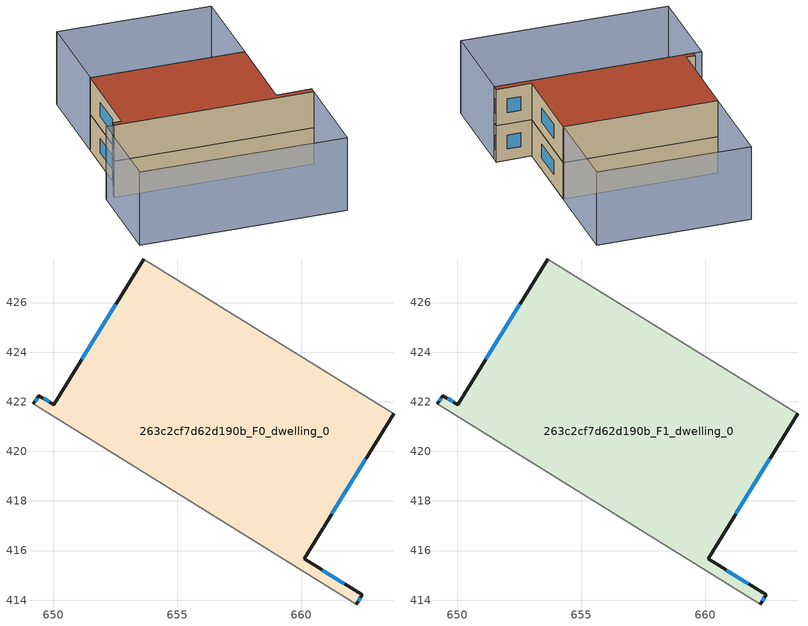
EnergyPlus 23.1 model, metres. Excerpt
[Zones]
263c2cf7d62d190b_F0_dwelling_0
 floor ground (EU_floor_Construction): 663.72,421.52 660.11,415.66 662.46,414.22 662.22,413.85 649.2,421.91 649.43,422.25 650.03,421.88 653.66,427.76 z0
 wall outside (EU_wall_Construction): 653.66,427.76 650.03,421.88 649.43,422.25 649.2,421.91 / 662.22,413.85 662.46,414.22 660.11,415.66 663.72,421.52 z0:3
 wall adiabatic (EU_wall_Construction): 649.2,421.91 662.22,413.85 / 663.72,421.52 653.66,427.76 z0:3
 window (EU_Window_Construction): 649.36,422.14 649.27,422.02 / 649.84,421.99 649.62,422.13 / 652.53,425.92 651.16,423.71 / 661.24,417.49 662.6,419.7 / 661.73,414.67 660.84,415.21 / 662.3,413.96 662.38,414.1 z0.93:2.07
263c2cf7d62d190b_F1_dwelling_0
 floor to 263c2cf7d62d190b_F0_dwelling_0 (EU_floor_Construction): 663.72,421.52 660.11,415.66 662.46,414.22 662.22,413.85 649.2,421.91 649.43,422.25 650.03,421.88 653.66,427.76 z3
 wall outside (EU_wall_Construction): 653.66,427.76 650.03,421.88 649.43,422.25 649.2,421.91 / 662.22,413.85 662.46,414.22 660.11,415.66 663.72,421.52 z3:6
 wall adiabatic (EU_wall_Construction): 649.2,421.91 662.22,413.85 / 663.72,421.52 653.66,427.76 z3:6
 window (EU_Window_Construction): 649.36,422.14 649.27,422.02 / 649.84,421.99 649.62,422.13 / 652.53,425.92 651.16,423.71 / 661.24,417.49 662.6,419.7 / 661.73,414.67 660.84,415.21 / 662.3,413.96 662.38,414.1 z3.93:5.07
 roof outside (EU_roof_Construction): 662.46,414.22 660.11,415.66 663.72,421.52 653.66,427.76 650.03,421.88 649.43,422.25 649.2,421.91 662.22,413.85 z6
shading: 648.68,422.24 662.23,413.84 / 662.23,413.84 658.38,407.62 / 658.38,407.62 644.83,416.02 / 644.83,416.02 648.68,422.24 / 657.49,433.98 667.58,427.74 / 667.58,427.74 663.72,421.52 / 663.72,421.52 653.64,427.77 / 653.64,427.77 657.49,433.98 z0:6
[Building]
EU S2 Campaign: North Axis=0; Terrain=City; Solar Distribution=FullExterior
[Site:Location]
Montreal-Trudeau.Intl.AP: Latitude=45.4667; Longitude=-73.75; Time Zone=-5; Elevation=36
[SizingPeriod:WeatherFileDays]
AnnualSizingPeriod: Begin Month=1; Begin Day of Month=1; End Month=12; End Day of Month=31; Day of Week for Start Day=Monday; Use Weather File Daylight Saving Period=No; Use Weather File Rain and Snow Indicators=No
[MATERIAL]
EU_InternalMass_Material: Roughness=MediumRough; Thickness=0.1; Conductivity=1; Density=1800; Specific Heat=900; Thermal Absorptance=0.9; Solar Absorptance=0.7; Visible Absorptance=0.7
[MATERIAL:NOMASS] Roughness=MediumRough; Thermal Absorptance=0.9; Solar Absorptance=0.7; Visible Absorptance=0.7
Name | Thermal Resistance
EU_wall_NoMass; EU_floor_NoMass | 1.36485
EU_roof_NoMass | 2.55992
[WINDOWMATERIAL:SIMPLEGLAZINGSYSTEM]
EU_Window_SimpleGlazing: UFactor=3.92339; Solar Heat Gain Coefficient=0.8; Visible Transmittance=0.8
[CONSTRUCTION]
EU_wall_Construction: EU_wall_NoMass
EU_roof_Construction: EU_roof_NoMass
EU_floor_Construction: EU_floor_NoMass
EU_Window_Construction: EU_Window_SimpleGlazing
EU_InternalMass_Construction: EU_InternalMass_Material
[ZONE] Type=1; Multiplier=1; Ceiling Height=autocalculate; Volume=264.344; Floor Area=autocalculate; Part of Total Floor Area=Yes
263c2cf7d62d190b_F0_dwelling_0; 263c2cf7d62d190b_F1_dwelling_0
[INTERNALMASS] Construction=EU_InternalMass_Construction; Surface Area=88.1147
Name | Zone or ZoneList
263c2cf7d62d190b_F0_dwelling_0_EU_InternalMass | 263c2cf7d62d190b_F0_dwelling_0
263c2cf7d62d190b_F1_dwelling_0_EU_InternalMass | 263c2cf7d62d190b_F1_dwelling_0
[OTHEREQUIPMENT] Fuel Type=Electricity; Design Level Calculation Method=Watts/Area; Power per Zone Floor Area=1; Fraction Latent=0; Fraction Radiant=0; Fraction Lost=0; Carbon Dioxide Generation Rate=0; EndUse Subcategory=EU_Step8_InternalGains
Name | Zone or ZoneList or Space or SpaceList | Schedule
EU_Step8_InternalGain_263c2cf7d62d190b_F0_dwelling_0_f000 | 263c2cf7d62d190b_F0_dwelling_0 | EU_Step8_GainSchedule_263c2cf7d62d190b_F0_dwelling_0_f000
EU_Step8_InternalGain_263c2cf7d62d190b_F1_dwelling_0_f000 | 263c2cf7d62d190b_F1_dwelling_0 | EU_Step8_GainSchedule_263c2cf7d62d190b_F1_dwelling_0_f000
[ZONEVENTILATION:DESIGNFLOWRATE] Schedule=EU_AlwaysOn; Design Flow Rate Calculation Method=AirChanges/Hour; Air Changes per Hour=0.860309; Ventilation Type=Natural; Fan Pressure Rise=0; Fan Total Efficiency=1; Constant Term Coefficient=1; Temperature Term Coefficient=0; Velocity Term Coefficient=0; Velocity Squared Term Coefficient=0; Minimum Indoor Temperature=-100; Maximum Indoor Temperature=100; Delta Temperature=-100; Minimum Outdoor Temperature=-100; Maximum Outdoor Temperature=100; Maximum Wind Speed=40
Name | Zone or ZoneList or Space or SpaceList
EU_ConstantAir_263c2cf7d62d190b_F0_dwelling_0 | 263c2cf7d62d190b_F0_dwelling_0
EU_ConstantAir_263c2cf7d62d190b_F1_dwelling_0 | 263c2cf7d62d190b_F1_dwelling_0
[HVACTEMPLATE:THERMOSTAT] Constant Heating Setpoint=20; Constant Cooling Setpoint=50
EU_HeatOnly_263c2cf7d62d190b_F0_dwelling_0; EU_HeatOnly_263c2cf7d62d190b_F1_dwelling_0
[HVACTEMPLATE:ZONE:IDEALLOADSAIRSYSTEM] System Availability Schedule=EU_AlwaysOn; Maximum Heating Supply Air Temperature=50; Minimum Cooling Supply Air Temperature=13; Maximum Heating Supply Air Humidity Ratio=0.0156; Minimum Cooling Supply Air Humidity Ratio=0.0077; Heating Limit=NoLimit; Cooling Limit=NoLimit; Heating Availability Schedule=EU_AlwaysOn; Cooling Availability Schedule=EU_CoolingOff; Dehumidification Control Type=ConstantSensibleHeatRatio; Cooling Sensible Heat Ratio=0.7; Dehumidification Setpoint=60; Humidification Control Type=None; Humidification Setpoint=30; Outdoor Air Method=None; Outdoor Air Flow Rate per Person=0.00944; Outdoor Air Flow Rate per Zone Floor Area=0; Outdoor Air Flow Rate per Zone=0; Demand Controlled Ventilation Type=None; Outdoor Air Economizer Type=NoEconomizer; Heat Recovery Type=None; Sensible Heat Recovery Effectiveness=0.7; Latent Heat Recovery Effectiveness=0.65
Name | Template Thermostat
263c2cf7d62d190b_F0_dwelling_0 | EU_HeatOnly_263c2cf7d62d190b_F0_dwelling_0
263c2cf7d62d190b_F1_dwelling_0 | EU_HeatOnly_263c2cf7d62d190b_F1_dwelling_0
[SIZING:ZONE] Zone Cooling Design Supply Air Temperature Input Method=SupplyAirTemperature; Zone Cooling Design Supply Air Temperature=13; Zone Heating Design Supply Air Temperature Input Method=SupplyAirTemperature; Zone Heating Design Supply Air Temperature=50; Zone Cooling Design Supply Air Humidity Ratio=0.008; Zone Heating Design Supply Air Humidity Ratio=0.008; Cooling Design Air Flow Method=DesignDay; Cooling Design Air Flow Rate=0; Cooling Minimum Air Flow per Zone Floor Area=0.000762; Cooling Minimum Air Flow=0; Cooling Minimum Air Flow Fraction=0.2; Heating Design Air Flow Method=DesignDay; Heating Design Air Flow Rate=0; Heating Maximum Air Flow per Zone Floor Area=0.002032; Heating Maximum Air Flow=0.141576; Heating Maximum Air Flow Fraction=0.3; Account for Dedicated Outdoor Air System=No; Dedicated Outdoor Air System Control Strategy=NeutralSupplyAir; Dedicated Outdoor Air Low Setpoint Temperature for Design=autosize; Dedicated Outdoor Air High Setpoint Temperature for Design=autosize; Zone Load Sizing Method=Sensible Load Only No Latent Load; Zone Latent Cooling Design Supply Air Humidity Ratio Input Method=HumidityRatioDifference; Zone Cooling Design Supply Air Humidity Ratio Difference=0.005; Zone Latent Heating Design Supply Air Humidity Ratio Input Method=HumidityRatioDifference; Zone Humidification Design Supply Air Humidity Ratio Difference=0.005
263c2cf7d62d190b_F0_dwelling_0; 263c2cf7d62d190b_F1_dwelling_0
[SCHEDULE:CONSTANT]
Name | Hourly Value
EU_AlwaysOn | 1
EU_CoolingOff | 0
[SCHEDULE:FILE] Column Number=1; Rows to Skip at Top=0; Number of Hours of Data=8760; Column Separator=Comma; Interpolate to Timestep=No; Minutes per Item=60; Adjust Schedule for Daylight Savings=Yes
Name | File
EU_Step8_GainSchedule_263c2cf7d62d190b_F0_dwelling_0_f000 | ../../schedules/263c2cf7d62d190b/263c2cf7d62d190b_F0_dwelling_0_f000_gain.csv
EU_Step8_GainSchedule_263c2cf7d62d190b_F1_dwelling_0_f000 | ../../schedules/263c2cf7d62d190b/263c2cf7d62d190b_F1_dwelling_0_f000_gain.csv
